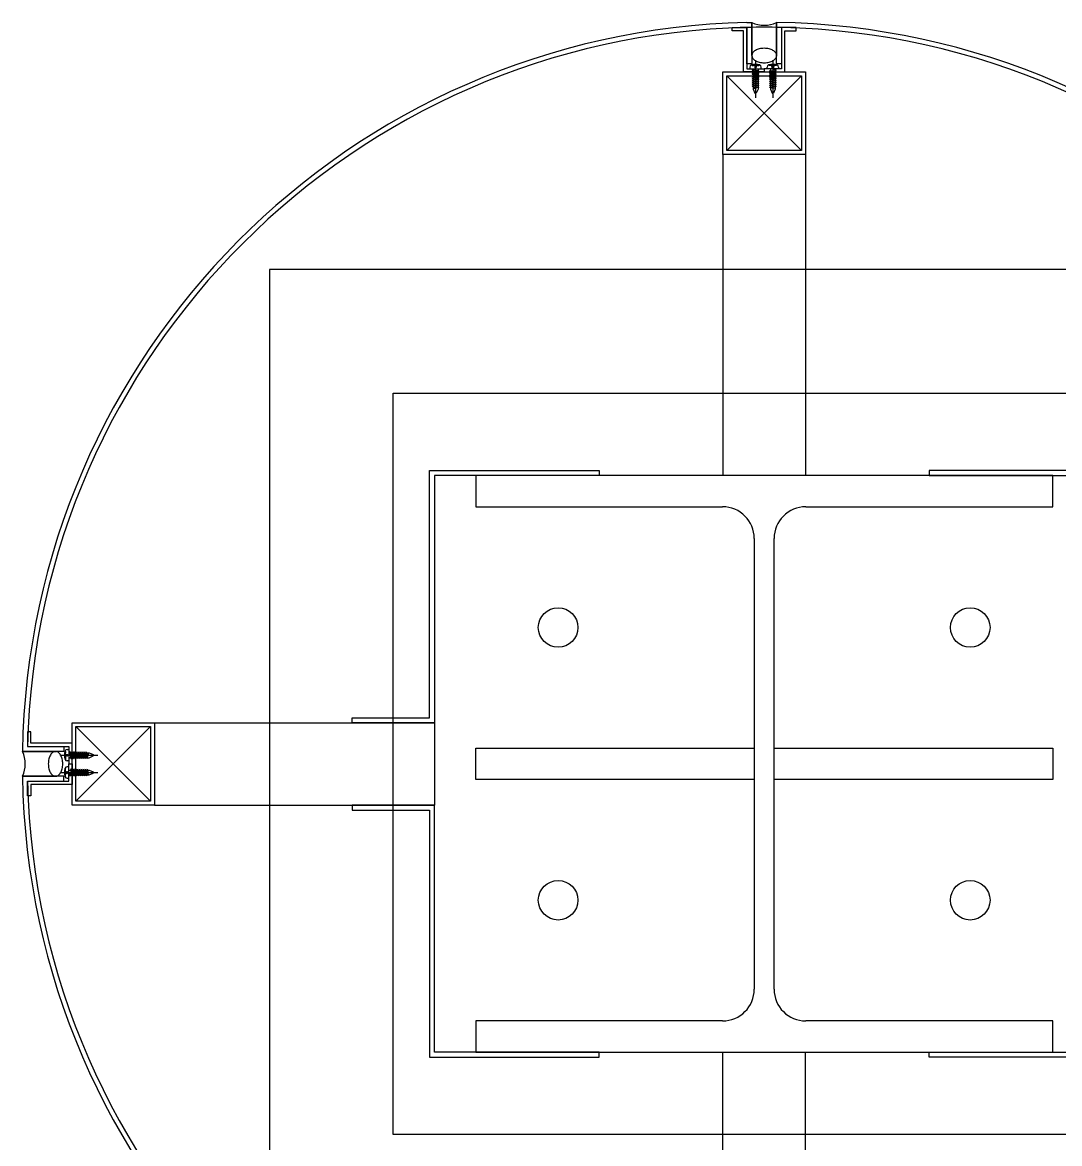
# Model space of a CAD drawing. Header units: millimetres. Extents: x -168200 to 672800, y -7409 to 118800.
# Drawn here: x 108050 to 108679, y 40720 to 41400 of the extents above; entities that cross this region are included whole.
import ezdxf

# ---------------------------------------------------------------- set-up
doc = ezdxf.new("R2010")
doc.units = ezdxf.units.MM
doc.header["$LTSCALE"] = 200
doc.layers.add('1 BA', color=9, linetype='Continuous')

msp = doc.modelspace()

# ---------------------------------------------------------------- linework, layer by layer
at = {"layer": '1 BA'}
for p, q in [((108480.5, 41394.86), (108480.5, 41396.86)), ((108480.5, 41396.86), (108489.5, 41396.86)), ((108487.5, 41394.86), (108480.5, 41394.86)), ((108487.5, 41369.86), (108487.5, 41394.86)), ((108489.5, 41399.88), (108492.5, 41399.86)), ((108489.5, 41374.86), (108489.5, 41396.88)), ((108489.5, 41396.86), (108489.5, 41371.86)), ((108492.5, 41399.86), (108492.5, 41379.4)), ((108492.5, 41399.86), (108492.5, 41374.86)), ((108492.5, 41379.86), (108492.5, 41399.86)), ((108507.5, 41374.86), (108507.5, 41399.94)), ((108507.5, 41399.86), (108507.5, 41379.4)), ((108507.5, 41399.86), (108507.5, 41379.86)), ((108510.5, 41396.86), (108510.5, 41374.86)), ((108519.5, 41396.86), (108510.5, 41396.86)), ((108510.5, 41396.86), (108510.5, 41371.86)), ((108512.5, 41369.86), (108512.5, 41394.86)), ((108512.5, 41394.86), (108519.5, 41394.86)), ((108519.5, 41394.86), (108519.5, 41396.86)), ((108492.5, 41374.86), (108489.5, 41374.86)), ((108491.25, 41372.85), (108491.25, 41371.86)), ((108492.2, 41374.11), (108492.43, 41373.91)), ((108492.43, 41373.91), (108492.68, 41373.81)), ((108492.68, 41373.81), (108492.95, 41373.79)), ((108492.95, 41373.79), (108493.22, 41373.83)), ((108493.22, 41373.83), (108493.49, 41373.89)), ((108493.49, 41373.89), (108493.73, 41373.96)), ((108493.73, 41373.96), (108493.94, 41374.01)), ((108493.94, 41374.01), (108494.09, 41374.01)), ((108494.09, 41374.01), (108494.19, 41373.95)), ((108494.19, 41373.95), (108494.24, 41373.83)), ((108494.24, 41373.28), (108494.23, 41373.07)), ((108494.23, 41373.07), (108494.24, 41372.87)), ((108494.24, 41373.83), (108494.26, 41373.67)), ((108494.26, 41373.48), (108494.24, 41373.28)), ((108494.24, 41372.87), (108494.28, 41372.7)), ((108494.26, 41373.67), (108494.26, 41373.48)), ((108494.75, 41376.83), (108494.75, 41354.25)), ((108495.22, 41372.7), (108495.26, 41372.87)), ((108495.24, 41373.67), (108495.26, 41373.83)), ((108495.24, 41373.48), (108495.24, 41373.67)), ((108495.26, 41373.28), (108495.24, 41373.48)), ((108495.26, 41373.83), (108495.31, 41373.95)), ((108495.27, 41373.07), (108495.26, 41373.28)), ((108495.26, 41372.87), (108495.27, 41373.07)), ((108495.31, 41373.95), (108495.41, 41374.01)), ((108495.41, 41374.01), (108495.56, 41374.01)), ((108495.56, 41374.01), (108495.77, 41373.96)), ((108495.77, 41373.96), (108496.01, 41373.89)), ((108496.01, 41373.89), (108496.28, 41373.83)), ((108496.28, 41373.83), (108496.55, 41373.79)), ((108496.55, 41373.79), (108496.82, 41373.81)), ((108496.82, 41373.81), (108497.07, 41373.91)), ((108497.07, 41373.91), (108497.3, 41374.11)), ((108498.25, 41371.86), (108498.25, 41372.85)), ((108501.75, 41371.86), (108501.75, 41372.85)), ((108502.93, 41373.91), (108502.7, 41374.11)), ((108503.18, 41373.81), (108502.93, 41373.91)), ((108503.45, 41373.79), (108503.18, 41373.81)), ((108503.72, 41373.83), (108503.45, 41373.79)), ((108503.99, 41373.89), (108503.72, 41373.83)), ((108504.23, 41373.96), (108503.99, 41373.89)), ((108504.44, 41374.01), (108504.23, 41373.96)), ((108504.59, 41374.01), (108504.44, 41374.01)), ((108504.69, 41373.95), (108504.59, 41374.01)), ((108504.74, 41373.83), (108504.69, 41373.95)), ((108504.73, 41373.07), (108504.74, 41373.28)), ((108504.74, 41372.87), (108504.73, 41373.07)), ((108504.76, 41373.67), (108504.74, 41373.83)), ((108504.74, 41373.28), (108504.76, 41373.48)), ((108504.78, 41372.7), (108504.74, 41372.87)), ((108504.76, 41373.48), (108504.76, 41373.67)), ((108505.25, 41376.83), (108505.25, 41354.25)), ((108505.76, 41372.87), (108505.72, 41372.7)), ((108505.76, 41373.83), (108505.74, 41373.67)), ((108505.74, 41373.67), (108505.74, 41373.48)), ((108505.74, 41373.48), (108505.76, 41373.28)), ((108505.81, 41373.95), (108505.76, 41373.83)), ((108505.76, 41373.28), (108505.77, 41373.07)), ((108505.77, 41373.07), (108505.76, 41372.87)), ((108505.91, 41374.01), (108505.81, 41373.95)), ((108506.06, 41374.01), (108505.91, 41374.01)), ((108506.27, 41373.96), (108506.06, 41374.01)), ((108506.51, 41373.89), (108506.27, 41373.96)), ((108506.78, 41373.83), (108506.51, 41373.89)), ((108507.05, 41373.79), (108506.78, 41373.83)), ((108507.32, 41373.81), (108507.05, 41373.79)), ((108507.57, 41373.91), (108507.32, 41373.81)), ((108510.5, 41374.86), (108507.5, 41374.86)), ((108507.8, 41374.11), (108507.57, 41373.91)), ((108508.75, 41372.85), (108508.75, 41371.86)), ((108475, 41319.86), (108475, 41369.86)), ((108475, 41369.86), (108525, 41369.86)), ((108477.3, 41367.56), (108522.7, 41322.16)), ((108477.3, 41322.16), (108522.7, 41367.56)), ((108477.3, 41322.16), (108477.3, 41367.56)), ((108477.3, 41367.56), (108522.7, 41367.56)), ((108500, 41369.86), (108487.5, 41369.86)), ((108489.5, 41371.86), (108500, 41371.86)), ((108491.25, 41371.86), (108498.25, 41371.86)), ((108494.8, 41371.45), (108492.75, 41371.12)), ((108496.74, 41370.54), (108492.75, 41369.88)), ((108496.74, 41369.31), (108492.75, 41368.65)), ((108496.74, 41368.07), (108492.75, 41367.42)), ((108496.74, 41366.84), (108492.75, 41366.19)), ((108492.76, 41371.05), (108493.25, 41370.85)), ((108492.76, 41369.82), (108493.25, 41369.62)), ((108492.76, 41368.58), (108493.25, 41368.38)), ((108492.76, 41367.35), (108493.25, 41367.15)), ((108492.76, 41366.12), (108493.25, 41365.92)), ((108492.77, 41371.16), (108493.25, 41371.35)), ((108492.77, 41369.92), (108493.25, 41370.12)), ((108492.77, 41368.69), (108493.25, 41368.88)), ((108492.77, 41367.46), (108493.25, 41367.65)), ((108492.77, 41366.22), (108493.25, 41366.42)), ((108494.82, 41371.35), (108492.81, 41371.02)), ((108496.73, 41370.43), (108492.81, 41369.79)), ((108496.73, 41369.2), (108492.81, 41368.56)), ((108496.73, 41367.97), (108492.81, 41367.32)), ((108496.73, 41366.73), (108492.81, 41366.09)), ((108493.25, 41371.35), (108493.25, 41371.86)), ((108494.8, 41371.45), (108493.25, 41371.35)), ((108494.82, 41371.35), (108493.25, 41370.85)), ((108493.25, 41370.85), (108493.25, 41370.12)), ((108496.25, 41370.74), (108493.25, 41370.12)), ((108496.25, 41370.24), (108493.25, 41369.62)), ((108493.25, 41369.62), (108493.25, 41368.88)), ((108496.25, 41369.51), (108493.25, 41368.88)), ((108496.25, 41369.01), (108493.25, 41368.38)), ((108493.25, 41368.38), (108493.25, 41367.65)), ((108496.25, 41368.27), (108493.25, 41367.65)), ((108496.25, 41367.77), (108493.25, 41367.15)), ((108493.25, 41367.15), (108493.25, 41366.42)), ((108496.25, 41367.04), (108493.25, 41366.42)), ((108496.25, 41366.54), (108493.25, 41365.92)), ((108494.28, 41372.7), (108494.36, 41372.57)), ((108494.36, 41372.57), (108494.47, 41372.47)), ((108494.47, 41372.47), (108494.6, 41372.41)), ((108494.6, 41372.41), (108494.75, 41372.4)), ((108494.75, 41372.4), (108494.9, 41372.41)), ((108494.9, 41372.41), (108495.03, 41372.47)), ((108495.03, 41372.47), (108495.14, 41372.57)), ((108495.14, 41372.57), (108495.22, 41372.7)), ((108496.25, 41371.86), (108496.25, 41370.74)), ((108496.74, 41370.54), (108496.25, 41370.74)), ((108496.73, 41370.43), (108496.25, 41370.24)), ((108496.25, 41370.24), (108496.25, 41369.51)), ((108496.74, 41369.31), (108496.25, 41369.51)), ((108496.73, 41369.2), (108496.25, 41369.01)), ((108496.25, 41369.01), (108496.25, 41368.27)), ((108496.74, 41368.07), (108496.25, 41368.27)), ((108496.73, 41367.97), (108496.25, 41367.77)), ((108496.25, 41367.77), (108496.25, 41367.04)), ((108496.74, 41366.84), (108496.25, 41367.04)), ((108496.73, 41366.73), (108496.25, 41366.54)), ((108496.25, 41366.54), (108496.25, 41365.81)), ((108510.5, 41371.86), (108500, 41371.86)), ((108500, 41371.86), (108500, 41369.86)), ((108500, 41371.86), (108500, 41369.86)), ((108500, 41369.86), (108512.5, 41369.86)), ((108508.75, 41371.86), (108501.75, 41371.86)), ((108503.26, 41370.54), (108503.75, 41370.74)), ((108503.26, 41370.54), (108507.25, 41369.88)), ((108503.26, 41369.31), (108503.75, 41369.51)), ((108503.26, 41369.31), (108507.25, 41368.65)), ((108503.26, 41368.07), (108503.75, 41368.27)), ((108503.26, 41368.07), (108507.25, 41367.42)), ((108503.26, 41366.84), (108503.75, 41367.04)), ((108503.26, 41366.84), (108507.25, 41366.19)), ((108503.27, 41370.43), (108503.75, 41370.24)), ((108503.27, 41370.43), (108507.19, 41369.79)), ((108503.27, 41369.2), (108503.75, 41369.01)), ((108503.27, 41369.2), (108507.19, 41368.56)), ((108503.27, 41367.97), (108503.75, 41367.77)), ((108503.27, 41367.97), (108507.19, 41367.32)), ((108503.27, 41366.73), (108507.19, 41366.09)), ((108503.27, 41366.73), (108503.75, 41366.54)), ((108503.75, 41371.86), (108503.75, 41370.74)), ((108503.75, 41370.74), (108506.75, 41370.12)), ((108503.75, 41370.24), (108506.75, 41369.62)), ((108503.75, 41370.24), (108503.75, 41369.51)), ((108503.75, 41369.51), (108506.75, 41368.88)), ((108503.75, 41369.01), (108506.75, 41368.38)), ((108503.75, 41369.01), (108503.75, 41368.27)), ((108503.75, 41368.27), (108506.75, 41367.65)), ((108503.75, 41367.77), (108506.75, 41367.15)), ((108503.75, 41367.77), (108503.75, 41367.04)), ((108503.75, 41367.04), (108506.75, 41366.42)), ((108503.75, 41366.54), (108506.75, 41365.92)), ((108503.75, 41366.54), (108503.75, 41365.81)), ((108504.86, 41372.57), (108504.78, 41372.7)), ((108504.97, 41372.47), (108504.86, 41372.57)), ((108505.1, 41372.41), (108504.97, 41372.47)), ((108505.25, 41372.4), (108505.1, 41372.41)), ((108505.18, 41371.35), (108507.19, 41371.02)), ((108505.18, 41371.35), (108506.75, 41370.85)), ((108505.2, 41371.45), (108507.25, 41371.12)), ((108505.2, 41371.45), (108506.75, 41371.35)), ((108505.4, 41372.41), (108505.25, 41372.4)), ((108505.53, 41372.47), (108505.4, 41372.41)), ((108505.64, 41372.57), (108505.53, 41372.47)), ((108505.72, 41372.7), (108505.64, 41372.57)), ((108506.75, 41371.35), (108506.75, 41371.86)), ((108507.23, 41371.16), (108506.75, 41371.35)), ((108507.24, 41371.05), (108506.75, 41370.85)), ((108506.75, 41370.85), (108506.75, 41370.12)), ((108507.23, 41369.92), (108506.75, 41370.12)), ((108507.24, 41369.82), (108506.75, 41369.62)), ((108506.75, 41369.62), (108506.75, 41368.88)), ((108507.23, 41368.69), (108506.75, 41368.88)), ((108507.24, 41368.58), (108506.75, 41368.38)), ((108506.75, 41368.38), (108506.75, 41367.65)), ((108507.23, 41367.46), (108506.75, 41367.65)), ((108507.24, 41367.35), (108506.75, 41367.15)), ((108506.75, 41367.15), (108506.75, 41366.42)), ((108507.23, 41366.22), (108506.75, 41366.42)), ((108507.24, 41366.12), (108506.75, 41365.92)), ((108522.7, 41367.56), (108522.7, 41322.16)), ((108525, 41369.86), (108525, 41319.86)), ((108496.74, 41365.61), (108492.75, 41364.95)), ((108496.74, 41364.37), (108492.75, 41363.72)), ((108496.74, 41363.14), (108492.75, 41362.49)), ((108496.74, 41361.91), (108492.75, 41361.25)), ((108492.76, 41364.89), (108493.25, 41364.69)), ((108492.76, 41363.65), (108493.25, 41363.45)), ((108492.76, 41362.42), (108493.25, 41362.22)), ((108492.76, 41361.19), (108493.25, 41360.99)), ((108492.77, 41364.99), (108493.25, 41365.19)), ((108492.77, 41363.76), (108493.25, 41363.95)), ((108492.77, 41362.53), (108493.25, 41362.72)), ((108492.77, 41361.29), (108493.25, 41361.49)), ((108496.73, 41365.5), (108492.81, 41364.86)), ((108496.73, 41364.27), (108492.81, 41363.62)), ((108496.73, 41363.04), (108492.81, 41362.39)), ((108496.73, 41361.8), (108492.81, 41361.16)), ((108493.25, 41365.92), (108493.25, 41365.19)), ((108496.25, 41365.81), (108493.25, 41365.19)), ((108496.25, 41365.31), (108493.25, 41364.69)), ((108493.25, 41364.69), (108493.25, 41363.95)), ((108496.25, 41364.57), (108493.25, 41363.95)), ((108496.25, 41364.07), (108493.25, 41363.45)), ((108493.25, 41363.45), (108493.25, 41362.72)), ((108496.25, 41363.34), (108493.25, 41362.72)), ((108496.25, 41362.84), (108493.25, 41362.22)), ((108493.25, 41362.22), (108493.25, 41361.49)), ((108496.25, 41362.11), (108493.25, 41361.49)), ((108496.25, 41361.61), (108493.25, 41360.99)), ((108493.25, 41361.06), (108493.25, 41359.36)), ((108496.25, 41360.88), (108493.25, 41360.25)), ((108496.74, 41360.68), (108493.25, 41360.07)), ((108493.25, 41360.07), (108494.79, 41360.07)), ((108493.25, 41359.36), (108494.37, 41357.05)), ((108496.73, 41360.57), (108493.5, 41360.07)), ((108496.25, 41360.38), (108494.79, 41360.07)), ((108496.25, 41359.36), (108495.13, 41357.05)), ((108496.74, 41365.61), (108496.25, 41365.81)), ((108496.73, 41365.5), (108496.25, 41365.31)), ((108496.25, 41365.31), (108496.25, 41364.57)), ((108496.74, 41364.37), (108496.25, 41364.57)), ((108496.73, 41364.27), (108496.25, 41364.07)), ((108496.25, 41364.07), (108496.25, 41363.34)), ((108496.74, 41363.14), (108496.25, 41363.34)), ((108496.73, 41363.04), (108496.25, 41362.84)), ((108496.25, 41362.84), (108496.25, 41362.11)), ((108496.74, 41361.91), (108496.25, 41362.11)), ((108496.73, 41361.8), (108496.25, 41361.61)), ((108496.25, 41361.61), (108496.25, 41360.88)), ((108496.74, 41360.68), (108496.25, 41360.88)), ((108496.73, 41360.57), (108496.25, 41360.38)), ((108496.25, 41360.38), (108496.25, 41359.36)), ((108503.26, 41365.61), (108503.75, 41365.81)), ((108503.26, 41365.61), (108507.25, 41364.95)), ((108503.26, 41364.37), (108503.75, 41364.57)), ((108503.26, 41364.37), (108507.25, 41363.72)), ((108503.26, 41363.14), (108503.75, 41363.34)), ((108503.26, 41363.14), (108507.25, 41362.49)), ((108503.26, 41361.91), (108503.75, 41362.11)), ((108503.26, 41361.91), (108507.25, 41361.25)), ((108503.26, 41360.68), (108503.75, 41360.88)), ((108503.26, 41360.68), (108506.75, 41360.07)), ((108503.27, 41365.5), (108503.75, 41365.31)), ((108503.27, 41365.5), (108507.19, 41364.86)), ((108503.27, 41364.27), (108507.19, 41363.62)), ((108503.27, 41364.27), (108503.75, 41364.07)), ((108503.27, 41363.04), (108503.75, 41362.84)), ((108503.27, 41363.04), (108507.19, 41362.39)), ((108503.27, 41361.8), (108507.19, 41361.16)), ((108503.27, 41361.8), (108503.75, 41361.61)), ((108503.27, 41360.57), (108506.5, 41360.07)), ((108503.27, 41360.57), (108503.75, 41360.38)), ((108503.75, 41365.81), (108506.75, 41365.19)), ((108503.75, 41365.31), (108506.75, 41364.69)), ((108503.75, 41365.31), (108503.75, 41364.57)), ((108503.75, 41364.57), (108506.75, 41363.95)), ((108503.75, 41364.07), (108506.75, 41363.45)), ((108503.75, 41364.07), (108503.75, 41363.34)), ((108503.75, 41363.34), (108506.75, 41362.72)), ((108503.75, 41362.84), (108506.75, 41362.22)), ((108503.75, 41362.84), (108503.75, 41362.11)), ((108503.75, 41362.11), (108506.75, 41361.49)), ((108503.75, 41361.61), (108503.75, 41360.88)), ((108503.75, 41361.61), (108506.75, 41360.99)), ((108503.75, 41360.88), (108506.75, 41360.25)), ((108503.75, 41360.38), (108505.21, 41360.07)), ((108503.75, 41360.38), (108503.75, 41359.36)), ((108503.75, 41359.36), (108504.87, 41357.05)), ((108506.75, 41360.07), (108505.21, 41360.07)), ((108506.75, 41359.36), (108505.63, 41357.05)), ((108506.75, 41365.92), (108506.75, 41365.19)), ((108507.23, 41364.99), (108506.75, 41365.19)), ((108507.24, 41364.89), (108506.75, 41364.69)), ((108506.75, 41364.69), (108506.75, 41363.95)), ((108507.23, 41363.76), (108506.75, 41363.95)), ((108507.24, 41363.65), (108506.75, 41363.45)), ((108506.75, 41363.45), (108506.75, 41362.72)), ((108507.23, 41362.53), (108506.75, 41362.72)), ((108507.24, 41362.42), (108506.75, 41362.22)), ((108506.75, 41362.22), (108506.75, 41361.49)), ((108507.23, 41361.29), (108506.75, 41361.49)), ((108507.24, 41361.19), (108506.75, 41360.99)), ((108506.75, 41361.06), (108506.75, 41359.36)), ((108475, 41319.86), (108475, 41125)), ((108525, 41319.86), (108475, 41319.86)), ((108522.7, 41322.16), (108477.3, 41322.16)), ((108525, 41319.86), (108525, 41125)), ((108800, 41250), (108200, 41250)), ((108200, 41250), (108200, 40650)), ((108275, 41175), (108725, 41175)), ((108275, 40725), (108275, 41175)), ((108297, 40978), (108297, 41128)), ((108297, 41128), (108400, 41128)), ((108400, 41128), (108400, 41125)), ((108703, 41128), (108600, 41128)), ((108600, 41128), (108600, 41125)), ((108400, 41125), (108300, 41125)), ((108300, 41125), (108300, 40975)), ((108675, 41125), (108325, 41125)), ((108325, 41125), (108325, 41106)), ((108600, 41125), (108700, 41125)), ((108675, 41106), (108675, 41125)), ((108325, 41106), (108474.75, 41106)), ((108525.25, 41106), (108675, 41106)), ((108494, 41086.75), (108494, 40813.25)), ((108506, 40813.25), (108506, 41086.75)), ((108080.14, 40925), (108080.14, 40975)), ((108080.14, 40975), (108130.14, 40975)), ((108082.44, 40972.7), (108127.84, 40927.3)), ((108082.44, 40927.3), (108127.84, 40972.7)), ((108082.44, 40927.3), (108082.44, 40972.7)), ((108082.44, 40972.7), (108127.84, 40972.7)), ((108127.84, 40972.7), (108127.84, 40927.3)), ((108130.14, 40975), (108300, 40975)), ((108130.14, 40975), (108130.14, 40925)), ((108250, 40975), (108250, 40978)), ((108250, 40978), (108297, 40978)), ((108300, 40975), (108250, 40975)), ((108300, 40975), (108300, 40925)), ((108055.14, 40969.5), (108053.14, 40969.5)), ((108053.14, 40969.5), (108053.14, 40960.5)), ((108055.14, 40962.5), (108055.14, 40969.5)), ((108053.14, 40960.5), (108075.14, 40960.5)), ((108053.14, 40960.5), (108078.14, 40960.5)), ((108080.14, 40962.5), (108055.14, 40962.5)), ((108075.14, 40960.5), (108075.14, 40957.5)), ((108075.89, 40957.8), (108076.09, 40957.57)), ((108077.15, 40958.75), (108078.14, 40958.75)), ((108078.14, 40960.5), (108078.14, 40950)), ((108078.14, 40958.75), (108078.14, 40951.75)), ((108080.14, 40950), (108080.14, 40962.5)), ((108325, 40959.5), (108494, 40959.5)), ((108325, 40940.5), (108325, 40959.5)), ((108494, 40959.5), (108494, 40940.5)), ((108506, 40959.5), (108675, 40959.5)), ((108506, 40940.5), (108506, 40959.5)), ((108675, 40959.5), (108675, 40940.5)), ((108075.14, 40957.5), (108050.06, 40957.5)), ((108050.14, 40957.5), (108070.6, 40957.5)), ((108050.14, 40957.5), (108070.14, 40957.5)), ((108073.17, 40955.25), (108095.75, 40955.25)), ((108076.09, 40952.93), (108075.89, 40952.7)), ((108076.04, 40956.27), (108075.99, 40956.06)), ((108075.99, 40956.06), (108075.99, 40955.91)), ((108075.99, 40955.91), (108076.05, 40955.81)), ((108076.05, 40954.69), (108075.99, 40954.59)), ((108075.99, 40954.59), (108075.99, 40954.44)), ((108075.99, 40954.44), (108076.04, 40954.23)), ((108076.11, 40956.51), (108076.04, 40956.27)), ((108076.04, 40954.23), (108076.11, 40953.99)), ((108076.05, 40955.81), (108076.17, 40955.76)), ((108076.17, 40954.74), (108076.05, 40954.69)), ((108076.09, 40957.57), (108076.19, 40957.32)), ((108076.19, 40953.18), (108076.09, 40952.93)), ((108076.17, 40956.78), (108076.11, 40956.51)), ((108076.11, 40953.99), (108076.17, 40953.72)), ((108076.21, 40957.05), (108076.17, 40956.78)), ((108076.17, 40955.76), (108076.33, 40955.74)), ((108076.33, 40954.76), (108076.17, 40954.74)), ((108076.17, 40953.72), (108076.21, 40953.45)), ((108076.19, 40957.32), (108076.21, 40957.05)), ((108076.21, 40953.45), (108076.19, 40953.18)), ((108076.33, 40955.74), (108076.52, 40955.74)), ((108076.52, 40954.76), (108076.33, 40954.76)), ((108076.52, 40955.74), (108076.72, 40955.76)), ((108076.72, 40954.74), (108076.52, 40954.76)), ((108076.72, 40955.76), (108076.93, 40955.77)), ((108076.93, 40954.73), (108076.72, 40954.74)), ((108076.93, 40955.77), (108077.13, 40955.76)), ((108077.13, 40954.74), (108076.93, 40954.73)), ((108077.13, 40955.76), (108077.3, 40955.72)), ((108077.3, 40954.78), (108077.13, 40954.74)), ((108078.14, 40951.75), (108077.15, 40951.75)), ((108077.3, 40955.72), (108077.43, 40955.64)), ((108077.43, 40954.86), (108077.3, 40954.78)), ((108077.43, 40955.64), (108077.53, 40955.53)), ((108077.53, 40954.97), (108077.43, 40954.86)), ((108077.53, 40955.53), (108077.59, 40955.4)), ((108077.59, 40955.1), (108077.53, 40954.97)), ((108077.59, 40955.4), (108077.6, 40955.25)), ((108077.6, 40955.25), (108077.59, 40955.1)), ((108078.65, 40956.75), (108078.14, 40956.75)), ((108078.14, 40953.75), (108079.26, 40953.75)), ((108078.55, 40955.2), (108078.88, 40957.25)), ((108078.55, 40955.2), (108078.65, 40956.75)), ((108078.84, 40957.23), (108078.65, 40956.75)), ((108078.65, 40955.18), (108078.98, 40957.19)), ((108078.65, 40955.18), (108079.15, 40956.75)), ((108078.95, 40957.24), (108079.15, 40956.75)), ((108079.15, 40956.75), (108079.88, 40956.75)), ((108079.26, 40953.75), (108079.88, 40956.75)), ((108079.46, 40953.26), (108079.26, 40953.75)), ((108079.46, 40953.26), (108080.12, 40957.25)), ((108079.57, 40953.27), (108080.21, 40957.19)), ((108079.57, 40953.27), (108079.76, 40953.75)), ((108079.76, 40953.75), (108080.38, 40956.75)), ((108079.76, 40953.75), (108080.49, 40953.75)), ((108080.08, 40957.23), (108079.88, 40956.75)), ((108080.18, 40957.24), (108080.38, 40956.75)), ((108080.38, 40956.75), (108081.12, 40956.75)), ((108080.49, 40953.75), (108081.12, 40956.75)), ((108080.69, 40953.26), (108080.49, 40953.75)), ((108080.69, 40953.26), (108081.35, 40957.25)), ((108080.8, 40953.27), (108081.44, 40957.19)), ((108080.8, 40953.27), (108080.99, 40953.75)), ((108080.99, 40953.75), (108081.62, 40956.75)), ((108080.99, 40953.75), (108081.73, 40953.75)), ((108081.31, 40957.23), (108081.12, 40956.75)), ((108081.42, 40957.24), (108081.62, 40956.75)), ((108081.62, 40956.75), (108082.35, 40956.75)), ((108081.73, 40953.75), (108082.35, 40956.75)), ((108081.93, 40953.26), (108081.73, 40953.75)), ((108081.93, 40953.26), (108082.58, 40957.25)), ((108082.03, 40953.27), (108082.68, 40957.19)), ((108082.03, 40953.27), (108082.23, 40953.75)), ((108082.23, 40953.75), (108082.85, 40956.75)), ((108082.23, 40953.75), (108082.96, 40953.75)), ((108082.54, 40957.23), (108082.35, 40956.75)), ((108082.65, 40957.24), (108082.85, 40956.75)), ((108082.85, 40956.75), (108083.58, 40956.75)), ((108082.96, 40953.75), (108083.58, 40956.75)), ((108083.16, 40953.26), (108082.96, 40953.75)), ((108083.16, 40953.26), (108083.81, 40957.25)), ((108083.27, 40953.27), (108083.91, 40957.19)), ((108083.27, 40953.27), (108083.46, 40953.75)), ((108083.46, 40953.75), (108084.08, 40956.75)), ((108083.46, 40953.75), (108084.19, 40953.75)), ((108083.78, 40957.23), (108083.58, 40956.75)), ((108083.88, 40957.24), (108084.08, 40956.75)), ((108084.08, 40956.75), (108084.81, 40956.75)), ((108084.19, 40953.75), (108084.81, 40956.75)), ((108084.39, 40953.26), (108084.19, 40953.75)), ((108084.39, 40953.26), (108085.05, 40957.25)), ((108084.5, 40953.27), (108085.14, 40957.19)), ((108084.5, 40953.27), (108084.69, 40953.75)), ((108084.69, 40953.75), (108085.31, 40956.75)), ((108084.69, 40953.75), (108085.43, 40953.75)), ((108085.01, 40957.23), (108084.81, 40956.75)), ((108085.11, 40957.24), (108085.31, 40956.75)), ((108085.31, 40956.75), (108086.05, 40956.75)), ((108085.43, 40953.75), (108086.05, 40956.75)), ((108085.63, 40953.26), (108085.43, 40953.75)), ((108085.63, 40953.26), (108086.28, 40957.25)), ((108085.73, 40953.27), (108086.38, 40957.19)), ((108085.73, 40953.27), (108085.93, 40953.75)), ((108085.93, 40953.75), (108086.55, 40956.75)), ((108085.93, 40953.75), (108086.66, 40953.75)), ((108086.24, 40957.23), (108086.05, 40956.75)), ((108086.35, 40957.24), (108086.55, 40956.75)), ((108086.55, 40956.75), (108087.28, 40956.75)), ((108086.66, 40953.75), (108087.28, 40956.75)), ((108086.86, 40953.26), (108086.66, 40953.75)), ((108086.86, 40953.26), (108087.51, 40957.25)), ((108086.96, 40953.27), (108087.61, 40957.19)), ((108086.96, 40953.27), (108087.16, 40953.75)), ((108087.16, 40953.75), (108087.78, 40956.75)), ((108087.16, 40953.75), (108087.89, 40953.75)), ((108087.47, 40957.23), (108087.28, 40956.75)), ((108087.58, 40957.24), (108087.78, 40956.75)), ((108087.78, 40956.75), (108088.51, 40956.75)), ((108087.89, 40953.75), (108088.51, 40956.75)), ((108088.09, 40953.26), (108087.89, 40953.75)), ((108088.09, 40953.26), (108088.75, 40957.25)), ((108088.2, 40953.27), (108088.84, 40957.19)), ((108088.2, 40953.27), (108088.39, 40953.75)), ((108088.39, 40953.75), (108089.01, 40956.75)), ((108088.39, 40953.75), (108089.12, 40953.75)), ((108088.71, 40957.23), (108088.51, 40956.75)), ((108088.81, 40957.24), (108089.01, 40956.75)), ((108088.94, 40956.75), (108090.64, 40956.75)), ((108089.12, 40953.75), (108089.75, 40956.75)), ((108089.32, 40953.26), (108089.12, 40953.75)), ((108089.32, 40953.26), (108089.93, 40956.75)), ((108089.43, 40953.27), (108089.93, 40956.5)), ((108089.43, 40953.27), (108089.62, 40953.75)), ((108089.62, 40953.75), (108089.93, 40955.21)), ((108089.62, 40953.75), (108090.64, 40953.75)), ((108089.93, 40956.75), (108089.93, 40955.21)), ((108090.64, 40956.75), (108092.95, 40955.63)), ((108090.64, 40953.75), (108092.95, 40954.87)), ((108073.17, 40944.75), (108095.75, 40944.75)), ((108076.09, 40947.07), (108075.89, 40947.3)), ((108075.99, 40945.56), (108076.04, 40945.77)), ((108075.99, 40945.41), (108075.99, 40945.56)), ((108076.05, 40945.31), (108075.99, 40945.41)), ((108075.99, 40944.09), (108076.05, 40944.19)), ((108076.04, 40945.77), (108076.11, 40946.01)), ((108076.17, 40945.26), (108076.05, 40945.31)), ((108076.05, 40944.19), (108076.17, 40944.24)), ((108076.19, 40946.82), (108076.09, 40947.07)), ((108076.11, 40946.01), (108076.17, 40946.28)), ((108076.17, 40946.28), (108076.21, 40946.55)), ((108076.33, 40945.24), (108076.17, 40945.26)), ((108076.17, 40944.24), (108076.33, 40944.26)), ((108076.21, 40946.55), (108076.19, 40946.82)), ((108076.52, 40945.24), (108076.33, 40945.24)), ((108076.33, 40944.26), (108076.52, 40944.26)), ((108076.72, 40945.26), (108076.52, 40945.24)), ((108076.52, 40944.26), (108076.72, 40944.24)), ((108076.93, 40945.27), (108076.72, 40945.26)), ((108076.72, 40944.24), (108076.93, 40944.23)), ((108077.13, 40945.26), (108076.93, 40945.27)), ((108076.93, 40944.23), (108077.13, 40944.24)), ((108077.3, 40945.22), (108077.13, 40945.26)), ((108077.13, 40944.24), (108077.3, 40944.28)), ((108078.14, 40948.25), (108077.15, 40948.25)), ((108077.43, 40945.14), (108077.3, 40945.22)), ((108077.3, 40944.28), (108077.43, 40944.36)), ((108077.53, 40945.03), (108077.43, 40945.14)), ((108077.43, 40944.36), (108077.53, 40944.47)), ((108077.59, 40944.9), (108077.53, 40945.03)), ((108077.53, 40944.47), (108077.59, 40944.6)), ((108077.6, 40944.75), (108077.59, 40944.9)), ((108077.59, 40944.6), (108077.6, 40944.75)), ((108078.14, 40950), (108080.14, 40950)), ((108078.14, 40939.5), (108078.14, 40950)), ((108078.14, 40950), (108080.14, 40950)), ((108078.14, 40941.25), (108078.14, 40948.25)), ((108078.14, 40946.25), (108079.26, 40946.25)), ((108078.55, 40944.8), (108078.88, 40942.75)), ((108078.55, 40944.8), (108078.65, 40943.25)), ((108078.65, 40944.82), (108078.98, 40942.81)), ((108078.65, 40944.82), (108079.15, 40943.25)), ((108079.46, 40946.74), (108079.26, 40946.25)), ((108079.26, 40946.25), (108079.88, 40943.25)), ((108079.46, 40946.74), (108080.12, 40942.75)), ((108079.57, 40946.73), (108079.76, 40946.25)), ((108079.57, 40946.73), (108080.21, 40942.81)), ((108079.76, 40946.25), (108080.38, 40943.25)), ((108079.76, 40946.25), (108080.49, 40946.25)), ((108080.14, 40950), (108080.14, 40937.5)), ((108080.69, 40946.74), (108080.49, 40946.25)), ((108080.49, 40946.25), (108081.12, 40943.25)), ((108080.69, 40946.74), (108081.35, 40942.75)), ((108080.8, 40946.73), (108080.99, 40946.25)), ((108080.8, 40946.73), (108081.44, 40942.81)), ((108080.99, 40946.25), (108081.62, 40943.25)), ((108080.99, 40946.25), (108081.73, 40946.25)), ((108081.93, 40946.74), (108081.73, 40946.25)), ((108081.73, 40946.25), (108082.35, 40943.25)), ((108081.93, 40946.74), (108082.58, 40942.75)), ((108082.03, 40946.73), (108082.23, 40946.25)), ((108082.03, 40946.73), (108082.68, 40942.81)), ((108082.23, 40946.25), (108082.85, 40943.25)), ((108082.23, 40946.25), (108082.96, 40946.25)), ((108083.16, 40946.74), (108082.96, 40946.25)), ((108082.96, 40946.25), (108083.58, 40943.25)), ((108083.16, 40946.74), (108083.81, 40942.75)), ((108083.27, 40946.73), (108083.91, 40942.81)), ((108083.27, 40946.73), (108083.46, 40946.25)), ((108083.46, 40946.25), (108084.08, 40943.25)), ((108083.46, 40946.25), (108084.19, 40946.25)), ((108084.39, 40946.74), (108084.19, 40946.25)), ((108084.19, 40946.25), (108084.81, 40943.25)), ((108084.39, 40946.74), (108085.05, 40942.75)), ((108084.5, 40946.73), (108084.69, 40946.25)), ((108084.5, 40946.73), (108085.14, 40942.81)), ((108084.69, 40946.25), (108085.31, 40943.25)), ((108084.69, 40946.25), (108085.43, 40946.25)), ((108085.63, 40946.74), (108085.43, 40946.25)), ((108085.43, 40946.25), (108086.05, 40943.25)), ((108085.63, 40946.74), (108086.28, 40942.75)), ((108085.73, 40946.73), (108086.38, 40942.81)), ((108085.73, 40946.73), (108085.93, 40946.25)), ((108085.93, 40946.25), (108086.55, 40943.25)), ((108085.93, 40946.25), (108086.66, 40946.25)), ((108086.86, 40946.74), (108086.66, 40946.25)), ((108086.66, 40946.25), (108087.28, 40943.25)), ((108086.86, 40946.74), (108087.51, 40942.75)), ((108086.96, 40946.73), (108087.16, 40946.25)), ((108086.96, 40946.73), (108087.61, 40942.81)), ((108087.16, 40946.25), (108087.78, 40943.25)), ((108087.16, 40946.25), (108087.89, 40946.25)), ((108088.09, 40946.74), (108087.89, 40946.25)), ((108087.89, 40946.25), (108088.51, 40943.25)), ((108088.09, 40946.74), (108088.75, 40942.75)), ((108088.2, 40946.73), (108088.84, 40942.81)), ((108088.2, 40946.73), (108088.39, 40946.25)), ((108088.39, 40946.25), (108089.12, 40946.25)), ((108088.39, 40946.25), (108089.01, 40943.25)), ((108089.32, 40946.74), (108089.12, 40946.25)), ((108089.12, 40946.25), (108089.75, 40943.25)), ((108089.32, 40946.74), (108089.93, 40943.25)), ((108089.43, 40946.73), (108089.93, 40943.5)), ((108089.43, 40946.73), (108089.62, 40946.25)), ((108089.62, 40946.25), (108089.93, 40944.79)), ((108089.62, 40946.25), (108090.64, 40946.25)), ((108089.93, 40943.25), (108089.93, 40944.79)), ((108090.64, 40946.25), (108092.95, 40945.13)), ((108090.64, 40943.25), (108092.95, 40944.37)), ((108075.14, 40942.5), (108050.06, 40942.5)), ((108050.14, 40942.5), (108070.6, 40942.5)), ((108070.14, 40942.5), (108050.14, 40942.5)), ((108053.14, 40930.5), (108053.14, 40939.5)), ((108053.14, 40939.5), (108078.14, 40939.5)), ((108053.14, 40939.5), (108075.14, 40939.5)), ((108080.14, 40937.5), (108055.14, 40937.5)), ((108055.14, 40937.5), (108055.14, 40930.5)), ((108075.14, 40939.5), (108075.14, 40942.5)), ((108075.89, 40942.2), (108076.09, 40942.43)), ((108075.99, 40943.94), (108075.99, 40944.09)), ((108076.04, 40943.73), (108075.99, 40943.94)), ((108076.11, 40943.49), (108076.04, 40943.73)), ((108076.09, 40942.43), (108076.19, 40942.68)), ((108076.17, 40943.22), (108076.11, 40943.49)), ((108076.21, 40942.95), (108076.17, 40943.22)), ((108076.19, 40942.68), (108076.21, 40942.95)), ((108077.15, 40941.25), (108078.14, 40941.25)), ((108078.65, 40943.25), (108078.14, 40943.25)), ((108078.84, 40942.77), (108078.65, 40943.25)), ((108078.95, 40942.76), (108079.15, 40943.25)), ((108079.15, 40943.25), (108079.88, 40943.25)), ((108080.08, 40942.77), (108079.88, 40943.25)), ((108080.18, 40942.76), (108080.38, 40943.25)), ((108080.38, 40943.25), (108081.12, 40943.25)), ((108081.31, 40942.77), (108081.12, 40943.25)), ((108081.42, 40942.76), (108081.62, 40943.25)), ((108081.62, 40943.25), (108082.35, 40943.25)), ((108082.54, 40942.77), (108082.35, 40943.25)), ((108082.65, 40942.76), (108082.85, 40943.25)), ((108082.85, 40943.25), (108083.58, 40943.25)), ((108083.78, 40942.77), (108083.58, 40943.25)), ((108083.88, 40942.76), (108084.08, 40943.25)), ((108084.08, 40943.25), (108084.81, 40943.25)), ((108085.01, 40942.77), (108084.81, 40943.25)), ((108085.11, 40942.76), (108085.31, 40943.25)), ((108085.31, 40943.25), (108086.05, 40943.25)), ((108086.24, 40942.77), (108086.05, 40943.25)), ((108086.35, 40942.76), (108086.55, 40943.25)), ((108086.55, 40943.25), (108087.28, 40943.25)), ((108087.47, 40942.77), (108087.28, 40943.25)), ((108087.58, 40942.76), (108087.78, 40943.25)), ((108087.78, 40943.25), (108088.51, 40943.25)), ((108088.71, 40942.77), (108088.51, 40943.25)), ((108088.81, 40942.76), (108089.01, 40943.25)), ((108088.94, 40943.25), (108090.64, 40943.25)), ((108494, 40940.5), (108325, 40940.5)), ((108675, 40940.5), (108506, 40940.5)), ((108055.14, 40930.5), (108053.14, 40930.5)), ((108130.14, 40925), (108080.14, 40925)), ((108127.84, 40927.3), (108082.44, 40927.3)), ((108130.14, 40925), (108300, 40925)), ((108250, 40925), (108250, 40922)), ((108300, 40925), (108250, 40925)), ((108300, 40775), (108300, 40925)), ((108250, 40922), (108297, 40922)), ((108297, 40922), (108297, 40772)), ((108474.75, 40794), (108325, 40794)), ((108325, 40794), (108325, 40775)), ((108675, 40794), (108525.25, 40794)), ((108675, 40775), (108675, 40794)), ((108400, 40775), (108300, 40775)), ((108325, 40775), (108675, 40775)), ((108400, 40772), (108400, 40775)), ((108475, 40580.14), (108475, 40775)), ((108525, 40580.14), (108525, 40775)), ((108600, 40772), (108600, 40775)), ((108600, 40775), (108700, 40775)), ((108297, 40772), (108400, 40772)), ((108703, 40772), (108600, 40772)), ((108725, 40725), (108275, 40725))]:
    msp.add_line(p, q, dxfattribs=at)
for centre in [(108375, 41032.75), (108625, 41032.75), (108375, 40867.25), (108625, 40867.25)]:
    msp.add_circle(centre, 12, dxfattribs=at)
for centre, radius, start, end in [((108500, 40950), 450, 91.33703, 179.04503), ((108500, 40950), 447, 91.346, 178.654), ((108500, 40950), 447, 90, 92.50028), ((108500, 41416), 17.8, 245.07803, 294.92197), ((108500, 40950), 447, 87.49972, 90), ((108500, 40950), 450, 1.33703, 89.04503), ((108500, 40950), 447, 1.346, 88.654), ((108495.15, 41379.86), 2.65, 144.6431, 180), ((108495.15, 41379.86), 2.65, 180, 215.3569), ((108497.46, 41378.22), 5.48, 120.27573, 144.6431), ((108498.99, 41375.59), 8.52, 103.59383, 120.27573), ((108500, 41371.43), 12.8, 90, 103.59383), ((108500, 41371.43), 12.8, 76.40617, 90), ((108501.01, 41375.59), 8.52, 59.72427, 76.40617), ((108502.54, 41378.22), 5.48, 35.3569, 59.72427), ((108504.85, 41379.86), 2.65, 0, 35.3569), ((108504.85, 41379.86), 2.65, 324.6431, 0), ((108492.55, 41372.85), 1.3, 105.58862, 179.97665), ((108494.75, 41365.1), 9.36, 74.20502, 105.79498), ((108497.46, 41381.5), 5.48, 215.3569, 239.72427), ((108498.99, 41384.12), 8.52, 239.72427, 256.40617), ((108500, 41388.28), 12.8, 256.40617, 270), ((108496.95, 41372.85), 1.3, 0.02335, 74.41138), ((108500, 41388.28), 12.8, 270, 283.59383), ((108503.05, 41372.85), 1.3, 105.58862, 179.97665), ((108505.25, 41365.1), 9.36, 74.20502, 105.79498), ((108501.01, 41384.12), 8.52, 283.59383, 300.27573), ((108502.54, 41381.5), 5.48, 300.27573, 324.6431), ((108507.45, 41372.85), 1.3, 0.02335, 74.41138), ((108492.84, 41371.1), 0.0925, 139.86612, 209.92465), ((108492.84, 41369.86), 0.0925, 139.86612, 209.92465), ((108492.84, 41368.63), 0.0925, 139.86612, 209.92465), ((108492.84, 41367.4), 0.0925, 139.86612, 209.92465), ((108492.84, 41366.16), 0.0925, 139.86612, 209.92465), ((108494.78, 41371.4), 0.0602, 310.72712, 69.31493), ((108496.66, 41370.49), 0.0925, 319.86612, 29.92465), ((108496.66, 41369.26), 0.0925, 319.86612, 29.92465), ((108496.66, 41368.03), 0.0925, 319.86612, 29.92465), ((108496.66, 41366.79), 0.0925, 319.86612, 29.92465), ((108503.34, 41370.49), 0.0925, 150.07535, 220.13388), ((108503.34, 41369.26), 0.0925, 150.07535, 220.13388), ((108503.34, 41368.03), 0.0925, 150.07535, 220.13388), ((108503.34, 41366.79), 0.0925, 150.07535, 220.13388), ((108505.22, 41371.4), 0.0602, 110.68507, 229.27288), ((108507.16, 41371.1), 0.0925, 330.07535, 40.13388), ((108507.16, 41369.86), 0.0925, 330.07535, 40.13388), ((108507.16, 41368.63), 0.0925, 330.07535, 40.13388), ((108507.16, 41367.4), 0.0925, 330.07535, 40.13388), ((108507.16, 41366.16), 0.0925, 330.07535, 40.13388), ((108492.84, 41364.93), 0.0925, 139.86612, 209.92465), ((108492.84, 41363.7), 0.0925, 139.86612, 209.92465), ((108492.84, 41362.47), 0.0925, 139.86612, 209.92465), ((108492.84, 41361.23), 0.0925, 139.86612, 209.92465), ((108496.66, 41365.56), 0.0925, 319.86612, 29.92465), ((108496.66, 41364.33), 0.0925, 319.86612, 29.92465), ((108496.66, 41363.1), 0.0925, 319.86612, 29.92465), ((108496.66, 41361.86), 0.0925, 319.86612, 29.92465), ((108496.66, 41360.63), 0.0925, 319.86612, 29.92465), ((108503.34, 41365.56), 0.0925, 150.07535, 220.13388), ((108503.34, 41364.33), 0.0925, 150.07535, 220.13388), ((108503.34, 41363.1), 0.0925, 150.07535, 220.13388), ((108503.34, 41361.86), 0.0925, 150.07535, 220.13388), ((108503.34, 41360.63), 0.0925, 150.07535, 220.13388), ((108507.16, 41364.93), 0.0925, 330.07535, 40.13388), ((108507.16, 41363.7), 0.0925, 330.07535, 40.13388), ((108507.16, 41362.47), 0.0925, 330.07535, 40.13388), ((108507.16, 41361.23), 0.0925, 330.07535, 40.13388), ((108494.75, 41357.32), 0.46, 215.16271, 324.83729), ((108505.25, 41357.32), 0.46, 215.16271, 324.83729), ((108474.75, 41086.75), 19.25, 0, 90), ((108525.25, 41086.75), 19.25, 90, 180), ((108500, 40950), 447, 177.49972, 178.654), ((108084.9, 40955.25), 9.36, 164.20502, 195.79498), ((108077.15, 40957.45), 1.3, 90.02335, 164.41138), ((108034, 40950), 17.8, 335.07803, 24.92197), ((108078.57, 40950), 12.8, 166.40617, 180), ((108074.41, 40951.01), 8.52, 149.72427, 166.40617), ((108071.78, 40952.54), 5.48, 125.3569, 149.72427), ((108070.14, 40954.85), 2.65, 90, 125.3569), ((108070.14, 40954.85), 2.65, 54.6431, 90), ((108068.5, 40952.54), 5.48, 30.27573, 54.6431), ((108065.88, 40951.01), 8.52, 13.59383, 30.27573), ((108061.72, 40950), 12.8, 0, 13.59383), ((108077.15, 40953.05), 1.3, 195.58862, 269.97665), ((108078.6, 40955.22), 0.0602, 200.68507, 319.27288), ((108078.9, 40957.16), 0.0925, 60.07535, 130.13388), ((108079.51, 40953.34), 0.0925, 240.07535, 310.13388), ((108080.14, 40957.16), 0.0925, 60.07535, 130.13388), ((108080.74, 40953.34), 0.0925, 240.07535, 310.13388), ((108081.37, 40957.16), 0.0925, 60.07535, 130.13388), ((108081.97, 40953.34), 0.0925, 240.07535, 310.13388), ((108082.6, 40957.16), 0.0925, 60.07535, 130.13388), ((108083.21, 40953.34), 0.0925, 240.07535, 310.13388), ((108083.84, 40957.16), 0.0925, 60.07535, 130.13388), ((108084.44, 40953.34), 0.0925, 240.07535, 310.13388), ((108085.07, 40957.16), 0.0925, 60.07535, 130.13388), ((108085.67, 40953.34), 0.0925, 240.07535, 310.13388), ((108086.3, 40957.16), 0.0925, 60.07535, 130.13388), ((108086.9, 40953.34), 0.0925, 240.07535, 310.13388), ((108087.53, 40957.16), 0.0925, 60.07535, 130.13388), ((108088.14, 40953.34), 0.0925, 240.07535, 310.13388), ((108088.77, 40957.16), 0.0925, 60.07535, 130.13388), ((108089.37, 40953.34), 0.0925, 240.07535, 310.13388), ((108092.68, 40955.25), 0.46, 305.16271, 54.83729), ((108078.57, 40950), 12.8, 180, 193.59383), ((108074.41, 40948.99), 8.52, 193.59383, 210.27573), ((108071.78, 40947.46), 5.48, 210.27573, 234.6431), ((108068.5, 40947.46), 5.48, 305.3569, 329.72427), ((108065.88, 40948.99), 8.52, 329.72427, 346.40617), ((108061.72, 40950), 12.8, 346.40617, 360), ((108084.9, 40944.75), 9.36, 164.20502, 195.79498), ((108077.15, 40946.95), 1.3, 90.02335, 164.41138), ((108078.6, 40944.78), 0.0602, 40.72712, 159.31493), ((108079.51, 40946.66), 0.0925, 49.86612, 119.92465), ((108080.74, 40946.66), 0.0925, 49.86612, 119.92465), ((108081.97, 40946.66), 0.0925, 49.86612, 119.92465), ((108083.21, 40946.66), 0.0925, 49.86612, 119.92465), ((108084.44, 40946.66), 0.0925, 49.86612, 119.92465), ((108085.67, 40946.66), 0.0925, 49.86612, 119.92465), ((108086.9, 40946.66), 0.0925, 49.86612, 119.92465), ((108088.14, 40946.66), 0.0925, 49.86612, 119.92465), ((108089.37, 40946.66), 0.0925, 49.86612, 119.92465), ((108092.68, 40944.75), 0.46, 305.16271, 54.83729), ((108500, 40950), 450, 180.95497, 268.66297), ((108500, 40950), 447, 181.346, 182.50028), ((108500, 40950), 447, 181.346, 268.654), ((108070.14, 40945.15), 2.65, 234.6431, 270), ((108070.14, 40945.15), 2.65, 270, 305.3569), ((108077.15, 40942.55), 1.3, 195.58862, 269.97665), ((108078.9, 40942.84), 0.0925, 229.86612, 299.92465), ((108080.14, 40942.84), 0.0925, 229.86612, 299.92465), ((108081.37, 40942.84), 0.0925, 229.86612, 299.92465), ((108082.6, 40942.84), 0.0925, 229.86612, 299.92465), ((108083.84, 40942.84), 0.0925, 229.86612, 299.92465), ((108085.07, 40942.84), 0.0925, 229.86612, 299.92465), ((108086.3, 40942.84), 0.0925, 229.86612, 299.92465), ((108087.53, 40942.84), 0.0925, 229.86612, 299.92465), ((108088.77, 40942.84), 0.0925, 229.86612, 299.92465), ((108500, 40950), 450, 270.95497, 358.66297), ((108500, 40950), 447, 271.346, 358.654), ((108474.75, 40813.25), 19.25, 270, 0), ((108525.25, 40813.25), 19.25, 180, 270)]:
    msp.add_arc(centre, radius, start, end, dxfattribs=at)

doc.saveas('drawing.dxf')
